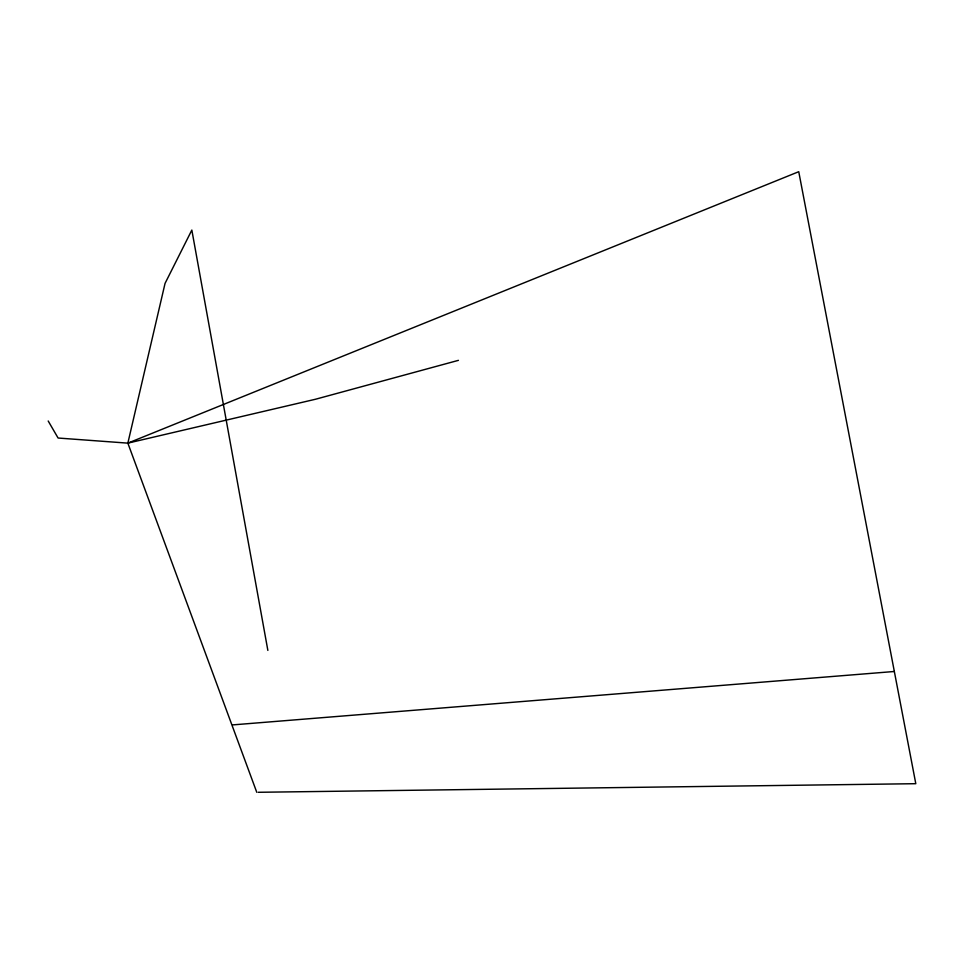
<?xml version="1.0" encoding="UTF-8"?>
<svg xmlns="http://www.w3.org/2000/svg" width="964" height="964" viewBox="0 0 964 964"><rect width="100%" height="100%" fill="white"/><g stroke="black" fill="none" stroke-linecap="round" stroke-linejoin="round"><path stroke-width="1.45" d="M256.773 792.3L127.85 443.139L165.049 283.392L191.836 230.071L267.859 650.399M48.2 421.003L58.093 438.03L127.85 443.139L798.746 171.7L915.8 783.696L258.256 792.288M458.418 360.355L315.469 399.253L127.85 443.139M232.939 724.88L894.339 671.486"/></g></svg>
